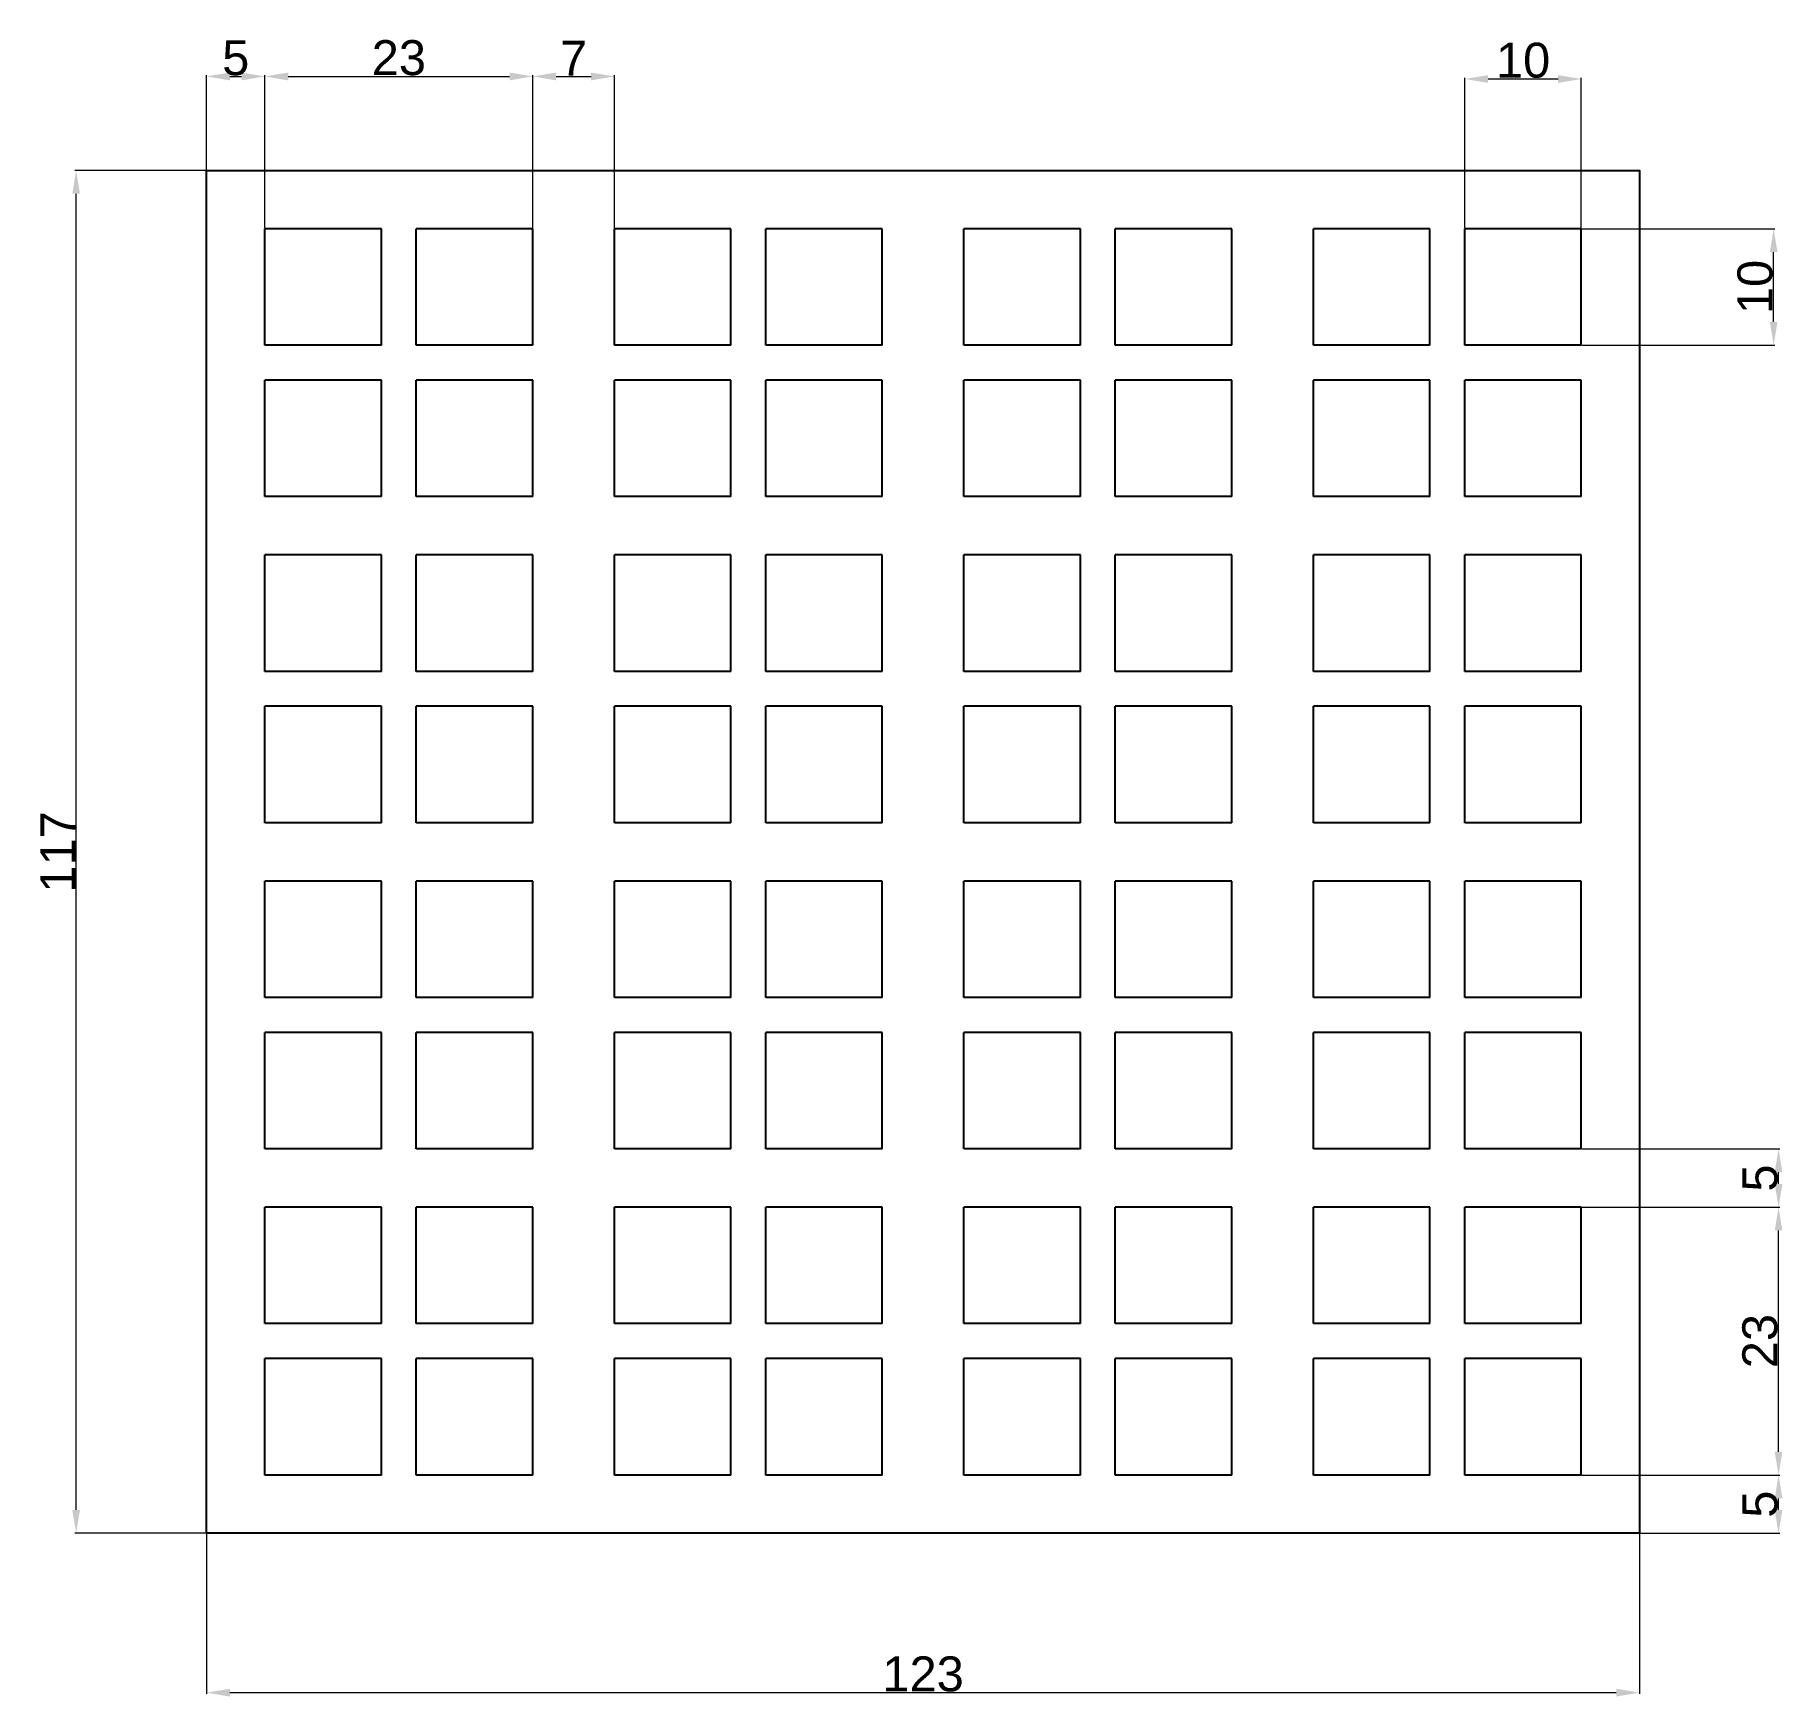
# Model space of a CAD drawing. Header units: millimetres. Extents: x -15 to 135, y -14 to 129.
import ezdxf

# ---------------------------------------------------------------- set-up
doc = ezdxf.new("R2010")
doc.units = ezdxf.units.MM
doc.header["$MEASUREMENT"] = 0
doc.layers.add('AM_5', color=3, linetype='Continuous', lineweight=15)
doc.styles.get("Standard").update_dxf_attribs({"font": 'arial.ttf'})
doc.dimstyles.new('AM_ANSI$0', dxfattribs={"dimtxt": 3, "dimasz": 2, "dimexe": 0.1, "dimexo": 0.05, "dimgap": 0.06, "dimtad": 1, "dimtoh": 1, "dimdec": 3, "dimzin": 9, "dimdsep": 46, "dimtxsty": 'Standard', "dimcen": 0, "dimclrd": 256, "dimclre": 256, "dimclrt": 2, "dimadec": 0, "dimazin": 2, "dimtp": 0.1, "dimtm": 0.1, "dimtfac": 0.71, "dimtdec": 3, "dimtofl": 0, "dimtmove": 0, "dimatfit": 3, "dimfxl": 1, "dimtolj": 1, "dimtzin": 7, "dimlwd": -1, "dimlwe": -1, "dimarcsym": 1})

# ---------------------------------------------------------------- blocks, each defined once
blk = doc.blocks.new('*D20')
at = {"layer": 'AM_5', "transparency": 16777216}
for p, q in [((-0.05, 117), (-11.3, 117)), ((-11.2, 2), (-11.2, 115)), ((-0.05, 0), (-11.3, 0))]:
    blk.add_line(p, q, dxfattribs=at)
for points in [[(-11.53, 115), (-10.87, 115), (-11.2, 117)], [(-11.53, 2), (-10.87, 2), (-11.2, 0)]]:
    blk.add_solid(points, dxfattribs=at)
at = {"layer": 'Defpoints', "color": 0, "transparency": 16777216}
for p in [(-11.2, 117), (0, 117), (0, 0)]:
    blk.add_point(p, dxfattribs=at)
at = {"layer": 'AM_5', "color": 2, "transparency": 16777216, "insert": (-12.77, 58.5), "char_height": 3, "attachment_point": 5, "rotation": 90}
blk.add_mtext('\\A1;117', dxfattribs=at)
blk = doc.blocks.new('*D21')
at = {"layer": 'AM_5', "transparency": 16777216}
for p, q in [((0, -0.05), (0, -13.78)), ((123, -0.05), (123, -13.78)), ((2, -13.68), (121, -13.68))]:
    blk.add_line(p, q, dxfattribs=at)
for points in [[(2, -13.35), (2, -14.02), (0, -13.68)], [(121, -13.35), (121, -14.02), (123, -13.68)]]:
    blk.add_solid(points, dxfattribs=at)
at = {"layer": 'Defpoints', "color": 0, "transparency": 16777216}
for p in [(0, 0), (123, 0), (123, -13.68)]:
    blk.add_point(p, dxfattribs=at)
at = {"layer": 'AM_5', "color": 2, "transparency": 16777216, "insert": (61.5, -12.09), "char_height": 3, "attachment_point": 5}
blk.add_mtext('\\A1;123', dxfattribs=at)
blk = doc.blocks.new('*D22')
at = {"layer": 'AM_5', "transparency": 16777216}
for p, q in [((0, 117.05), (0, 125.18)), ((2, 125.08), (3, 125.08)), ((5, 112.05), (5, 125.18))]:
    blk.add_line(p, q, dxfattribs=at)
for points in [[(2, 125.41), (2, 124.74), (0, 125.08)], [(3, 125.41), (3, 124.74), (5, 125.08)]]:
    blk.add_solid(points, dxfattribs=at)
at = {"layer": 'Defpoints', "color": 0, "transparency": 16777216}
for p in [(5, 125.08), (0, 117), (5, 112)]:
    blk.add_point(p, dxfattribs=at)
at = {"layer": 'AM_5', "color": 2, "transparency": 16777216, "insert": (2.5, 126.66), "char_height": 3, "attachment_point": 5}
blk.add_mtext('\\A1;5', dxfattribs=at)
blk = doc.blocks.new('*D24')
at = {"layer": 'AM_5', "transparency": 16777216}
for p, q in [((5, 112.05), (5, 125.18)), ((7, 125.08), (26, 125.08)), ((28, 112.05), (28, 125.18))]:
    blk.add_line(p, q, dxfattribs=at)
for points in [[(7, 125.41), (7, 124.74), (5, 125.08)], [(26, 125.41), (26, 124.74), (28, 125.08)]]:
    blk.add_solid(points, dxfattribs=at)
at = {"layer": 'Defpoints', "color": 0, "transparency": 16777216}
for p in [(28, 125.08), (5, 112), (28, 112)]:
    blk.add_point(p, dxfattribs=at)
at = {"layer": 'AM_5', "color": 2, "transparency": 16777216, "insert": (16.5, 126.67), "char_height": 3, "attachment_point": 5}
blk.add_mtext('\\A1;23', dxfattribs=at)
blk = doc.blocks.new('*D25')
at = {"layer": 'AM_5', "transparency": 16777216}
for p, q in [((28, 112.05), (28, 125.18)), ((30, 125.08), (33, 125.08)), ((35, 112.05), (35, 125.18))]:
    blk.add_line(p, q, dxfattribs=at)
for points in [[(30, 125.41), (30, 124.74), (28, 125.08)], [(33, 125.41), (33, 124.74), (35, 125.08)]]:
    blk.add_solid(points, dxfattribs=at)
at = {"layer": 'Defpoints', "color": 0, "transparency": 16777216}
for p in [(35, 125.08), (28, 112), (35, 112)]:
    blk.add_point(p, dxfattribs=at)
at = {"layer": 'AM_5', "color": 2, "transparency": 16777216, "insert": (31.5, 126.64), "char_height": 3, "attachment_point": 5}
blk.add_mtext('\\A1;7', dxfattribs=at)
blk = doc.blocks.new('*D26')
at = {"layer": 'AM_5', "transparency": 16777216}
for p, q in [((118.05, 5), (135.03, 5)), ((134.93, 2), (134.93, 3)), ((123.05, 0), (135.03, 0))]:
    blk.add_line(p, q, dxfattribs=at)
for points in [[(134.6, 3), (135.26, 3), (134.93, 5)], [(134.6, 2), (135.26, 2), (134.93, 0)]]:
    blk.add_solid(points, dxfattribs=at)
at = {"layer": 'Defpoints', "color": 0, "transparency": 16777216}
for p in [(118, 5), (134.93, 5), (123, 0)]:
    blk.add_point(p, dxfattribs=at)
at = {"layer": 'AM_5', "color": 2, "transparency": 16777216, "insert": (133.35, 2.5), "char_height": 3, "attachment_point": 5, "rotation": 90}
blk.add_mtext('\\A1;5', dxfattribs=at)
blk = doc.blocks.new('*D27')
at = {"layer": 'AM_5', "transparency": 16777216}
for p, q in [((118.05, 28), (135.03, 28)), ((134.93, 7), (134.93, 26)), ((118.05, 5), (135.03, 5))]:
    blk.add_line(p, q, dxfattribs=at)
for points in [[(134.6, 26), (135.26, 26), (134.93, 28)], [(134.6, 7), (135.26, 7), (134.93, 5)]]:
    blk.add_solid(points, dxfattribs=at)
at = {"layer": 'Defpoints', "color": 0, "transparency": 16777216}
for p in [(118, 28), (134.93, 28), (118, 5)]:
    blk.add_point(p, dxfattribs=at)
at = {"layer": 'AM_5', "color": 2, "transparency": 16777216, "insert": (133.34, 16.5), "char_height": 3, "attachment_point": 5, "rotation": 90}
blk.add_mtext('\\A1;23', dxfattribs=at)
blk = doc.blocks.new('*D28')
at = {"layer": 'AM_5', "transparency": 16777216}
for p, q in [((118.05, 33), (135.03, 33)), ((134.93, 30), (134.93, 31)), ((118.05, 28), (135.03, 28))]:
    blk.add_line(p, q, dxfattribs=at)
for points in [[(134.6, 31), (135.26, 31), (134.93, 33)], [(134.6, 30), (135.26, 30), (134.93, 28)]]:
    blk.add_solid(points, dxfattribs=at)
at = {"layer": 'Defpoints', "color": 0, "transparency": 16777216}
for p in [(118, 33), (134.93, 33), (118, 28)]:
    blk.add_point(p, dxfattribs=at)
at = {"layer": 'AM_5', "color": 2, "transparency": 16777216, "insert": (133.35, 30.5), "char_height": 3, "attachment_point": 5, "rotation": 90}
blk.add_mtext('\\A1;5', dxfattribs=at)
blk = doc.blocks.new('*D29')
at = {"layer": 'AM_5', "transparency": 16777216}
for p, q in [((118.05, 112), (134.61, 112)), ((134.51, 104), (134.51, 110)), ((118.05, 102), (134.61, 102))]:
    blk.add_line(p, q, dxfattribs=at)
for points in [[(134.18, 110), (134.84, 110), (134.51, 112)], [(134.18, 104), (134.84, 104), (134.51, 102)]]:
    blk.add_solid(points, dxfattribs=at)
at = {"layer": 'Defpoints', "color": 0, "transparency": 16777216}
for p in [(118, 112), (134.51, 112), (118, 102)]:
    blk.add_point(p, dxfattribs=at)
at = {"layer": 'AM_5', "color": 2, "transparency": 16777216, "insert": (132.92, 107), "char_height": 3, "attachment_point": 5, "rotation": 90}
blk.add_mtext('\\A1;10', dxfattribs=at)
blk = doc.blocks.new('*D30')
at = {"layer": 'AM_5', "transparency": 16777216}
for p, q in [((108, 112.05), (108, 124.96)), ((110, 124.86), (116, 124.86)), ((118, 112.05), (118, 124.96))]:
    blk.add_line(p, q, dxfattribs=at)
for points in [[(110, 125.19), (110, 124.52), (108, 124.86)], [(116, 125.19), (116, 124.52), (118, 124.86)]]:
    blk.add_solid(points, dxfattribs=at)
at = {"layer": 'Defpoints', "color": 0, "transparency": 16777216}
for p in [(118, 124.86), (108, 112), (118, 112)]:
    blk.add_point(p, dxfattribs=at)
at = {"layer": 'AM_5', "color": 2, "transparency": 16777216, "insert": (113, 126.45), "char_height": 3, "attachment_point": 5}
blk.add_mtext('\\A1;10', dxfattribs=at)

msp = doc.modelspace()

# ---------------------------------------------------------------- linework, layer by layer
for p, q in [((5, 102), (5, 112)), ((15, 112), (5, 112)), ((15, 102), (15, 112)), ((18, 102), (18, 112)), ((28, 112), (18, 112)), ((28, 102), (28, 112)), ((35, 102), (35, 112)), ((45, 112), (35, 112)), ((45, 102), (45, 112)), ((48, 102), (48, 112)), ((58, 112), (48, 112)), ((58, 102), (58, 112)), ((65, 102), (65, 112)), ((75, 112), (65, 112)), ((75, 102), (75, 112)), ((78, 102), (78, 112)), ((88, 112), (78, 112)), ((88, 102), (88, 112)), ((95, 102), (95, 112)), ((105, 112), (95, 112)), ((105, 102), (105, 112)), ((108, 102), (108, 112)), ((118, 112), (108, 112)), ((118, 102), (118, 112)), ((15, 102), (5, 102)), ((28, 102), (18, 102)), ((45, 102), (35, 102)), ((58, 102), (48, 102)), ((75, 102), (65, 102)), ((88, 102), (78, 102)), ((105, 102), (95, 102)), ((118, 102), (108, 102)), ((5, 89), (5, 99)), ((15, 99), (5, 99)), ((15, 89), (15, 99)), ((18, 89), (18, 99)), ((28, 99), (18, 99)), ((28, 89), (28, 99)), ((35, 89), (35, 99)), ((45, 99), (35, 99)), ((45, 89), (45, 99)), ((48, 89), (48, 99)), ((58, 99), (48, 99)), ((58, 89), (58, 99)), ((65, 89), (65, 99)), ((75, 99), (65, 99)), ((75, 89), (75, 99)), ((78, 89), (78, 99)), ((88, 99), (78, 99)), ((88, 89), (88, 99)), ((95, 89), (95, 99)), ((105, 99), (95, 99)), ((105, 89), (105, 99)), ((108, 89), (108, 99)), ((118, 99), (108, 99)), ((118, 89), (118, 99)), ((15, 89), (5, 89)), ((28, 89), (18, 89)), ((45, 89), (35, 89)), ((58, 89), (48, 89)), ((75, 89), (65, 89)), ((88, 89), (78, 89)), ((105, 89), (95, 89)), ((118, 89), (108, 89)), ((5, 74), (5, 84)), ((15, 84), (5, 84)), ((15, 74), (15, 84)), ((18, 74), (18, 84)), ((28, 84), (18, 84)), ((28, 74), (28, 84)), ((35, 74), (35, 84)), ((45, 84), (35, 84)), ((45, 74), (45, 84)), ((48, 74), (48, 84)), ((58, 84), (48, 84)), ((58, 74), (58, 84)), ((65, 74), (65, 84)), ((75, 84), (65, 84)), ((75, 74), (75, 84)), ((78, 74), (78, 84)), ((88, 84), (78, 84)), ((88, 74), (88, 84)), ((95, 74), (95, 84)), ((105, 84), (95, 84)), ((105, 74), (105, 84)), ((108, 74), (108, 84)), ((118, 84), (108, 84)), ((118, 74), (118, 84)), ((15, 74), (5, 74)), ((28, 74), (18, 74)), ((45, 74), (35, 74)), ((58, 74), (48, 74)), ((75, 74), (65, 74)), ((88, 74), (78, 74)), ((105, 74), (95, 74)), ((118, 74), (108, 74)), ((5, 61), (5, 71)), ((15, 71), (5, 71)), ((15, 61), (15, 71)), ((18, 61), (18, 71)), ((28, 71), (18, 71)), ((28, 61), (28, 71)), ((35, 61), (35, 71)), ((45, 71), (35, 71)), ((45, 61), (45, 71)), ((48, 61), (48, 71)), ((58, 71), (48, 71)), ((58, 61), (58, 71)), ((65, 61), (65, 71)), ((75, 71), (65, 71)), ((75, 61), (75, 71)), ((78, 61), (78, 71)), ((88, 71), (78, 71)), ((88, 61), (88, 71)), ((95, 61), (95, 71)), ((105, 71), (95, 71)), ((105, 61), (105, 71)), ((108, 61), (108, 71)), ((118, 71), (108, 71)), ((118, 61), (118, 71)), ((15, 61), (5, 61)), ((28, 61), (18, 61)), ((45, 61), (35, 61)), ((58, 61), (48, 61)), ((75, 61), (65, 61)), ((88, 61), (78, 61)), ((105, 61), (95, 61)), ((118, 61), (108, 61)), ((5, 46), (5, 56)), ((15, 56), (5, 56)), ((15, 46), (15, 56)), ((18, 46), (18, 56)), ((28, 56), (18, 56)), ((28, 46), (28, 56)), ((35, 46), (35, 56)), ((45, 56), (35, 56)), ((45, 46), (45, 56)), ((48, 46), (48, 56)), ((58, 56), (48, 56)), ((58, 46), (58, 56)), ((65, 46), (65, 56)), ((75, 56), (65, 56)), ((75, 46), (75, 56)), ((78, 46), (78, 56)), ((88, 56), (78, 56)), ((88, 46), (88, 56)), ((95, 46), (95, 56)), ((105, 56), (95, 56)), ((105, 46), (105, 56)), ((108, 46), (108, 56)), ((118, 56), (108, 56)), ((118, 46), (118, 56)), ((15, 46), (5, 46)), ((28, 46), (18, 46)), ((45, 46), (35, 46)), ((58, 46), (48, 46)), ((75, 46), (65, 46)), ((88, 46), (78, 46)), ((105, 46), (95, 46)), ((118, 46), (108, 46)), ((5, 33), (5, 43)), ((15, 43), (5, 43)), ((15, 33), (15, 43)), ((18, 33), (18, 43)), ((28, 43), (18, 43)), ((28, 33), (28, 43)), ((35, 33), (35, 43)), ((45, 43), (35, 43)), ((45, 33), (45, 43)), ((48, 33), (48, 43)), ((58, 43), (48, 43)), ((58, 33), (58, 43)), ((65, 33), (65, 43)), ((75, 43), (65, 43)), ((75, 33), (75, 43)), ((78, 33), (78, 43)), ((88, 43), (78, 43)), ((88, 33), (88, 43)), ((95, 33), (95, 43)), ((105, 43), (95, 43)), ((105, 33), (105, 43)), ((108, 33), (108, 43)), ((118, 43), (108, 43)), ((118, 33), (118, 43)), ((15, 33), (5, 33)), ((28, 33), (18, 33)), ((45, 33), (35, 33)), ((58, 33), (48, 33)), ((75, 33), (65, 33)), ((88, 33), (78, 33)), ((105, 33), (95, 33)), ((118, 33), (108, 33)), ((5, 18), (5, 28)), ((15, 28), (5, 28)), ((15, 18), (15, 28)), ((18, 18), (18, 28)), ((28, 28), (18, 28)), ((28, 18), (28, 28)), ((35, 18), (35, 28)), ((45, 28), (35, 28)), ((45, 18), (45, 28)), ((48, 18), (48, 28)), ((58, 28), (48, 28)), ((58, 18), (58, 28)), ((65, 18), (65, 28)), ((75, 28), (65, 28)), ((75, 18), (75, 28)), ((78, 18), (78, 28)), ((88, 28), (78, 28)), ((88, 18), (88, 28)), ((95, 18), (95, 28)), ((105, 28), (95, 28)), ((105, 18), (105, 28)), ((108, 18), (108, 28)), ((118, 28), (108, 28)), ((118, 18), (118, 28)), ((15, 18), (5, 18)), ((28, 18), (18, 18)), ((45, 18), (35, 18)), ((58, 18), (48, 18)), ((75, 18), (65, 18)), ((88, 18), (78, 18)), ((105, 18), (95, 18)), ((118, 18), (108, 18)), ((5, 5), (5, 15)), ((15, 15), (5, 15)), ((15, 5), (15, 15)), ((18, 5), (18, 15)), ((28, 15), (18, 15)), ((28, 5), (28, 15)), ((35, 5), (35, 15)), ((45, 15), (35, 15)), ((45, 5), (45, 15)), ((48, 5), (48, 15)), ((58, 15), (48, 15)), ((58, 5), (58, 15)), ((65, 5), (65, 15)), ((75, 15), (65, 15)), ((75, 5), (75, 15)), ((78, 5), (78, 15)), ((88, 15), (78, 15)), ((88, 5), (88, 15)), ((95, 5), (95, 15)), ((105, 15), (95, 15)), ((105, 5), (105, 15)), ((108, 5), (108, 15)), ((118, 15), (108, 15)), ((118, 5), (118, 15)), ((15, 5), (5, 5)), ((28, 5), (18, 5)), ((45, 5), (35, 5)), ((58, 5), (48, 5)), ((75, 5), (65, 5)), ((88, 5), (78, 5)), ((105, 5), (95, 5)), ((118, 5), (108, 5))]:
    msp.add_line(p, q)
msp.add_lwpolyline([(0, 0), (0, 117), (123, 117), (123, 0)], close=True)

# ---------------------------------------------------------------- dimensions: what is measured, and where the dimension line sits
at = {"layer": 'AM_5'}
dim = msp.add_linear_dim(base=(5, 125.0778), p1=(0, 117), p2=(5, 112), dimstyle='AM_ANSI$0', dxfattribs=at)
dim.commit()
dim.dimension.update_dxf_attribs({"geometry": '*D22', "text_midpoint": (2.5, 126.6634)})
dim = msp.add_linear_dim(base=(28, 125.0778), p1=(5, 112), p2=(28, 112), dimstyle='AM_ANSI$0', override={"dimpost": ''}, dxfattribs=at)
dim.commit()
dim.dimension.update_dxf_attribs({"geometry": '*D24', "text_midpoint": (16.5, 126.6705)})
for base, p1, p2, angle, picture, middle in [((35, 125.0778), (28, 112), (35, 112), 0, '*D25', (31.5, 126.6378)), ((118, 124.8567), (108, 112), (118, 112), 0, '*D30', (113, 126.4484)), ((134.5095, 112), (118, 102), (118, 112), 90, '*D29', (132.9178, 107)), ((134.9316, 33), (118, 28), (118, 33), 90, '*D28', (133.346, 30.5)), ((134.9316, 28), (118, 5), (118, 28), 90, '*D27', (133.3388, 16.5)), ((134.9316, 5), (123, 0), (118, 5), 90, '*D26', (133.346, 2.5)), ((123, -13.6828), (0, 0), (123, 0), 0, '*D21', (61.5, -12.0901))]:
    dim = msp.add_linear_dim(base=base, p1=p1, p2=p2, angle=angle, dimstyle='AM_ANSI$0', dxfattribs=at)
    dim.commit()
    dim.dimension.update_dxf_attribs({"geometry": picture, "text_midpoint": middle})
dim = msp.add_linear_dim(base=(-11.2001, 117), p1=(0, 0), p2=(0, 117), angle=90, dimstyle='AM_ANSI$0', override={"dimpost": ''}, dxfattribs=at)
dim.commit()
dim.dimension.update_dxf_attribs({"geometry": '*D20', "text_midpoint": (-12.7663, 58.5)})

doc.saveas('drawing.dxf')
